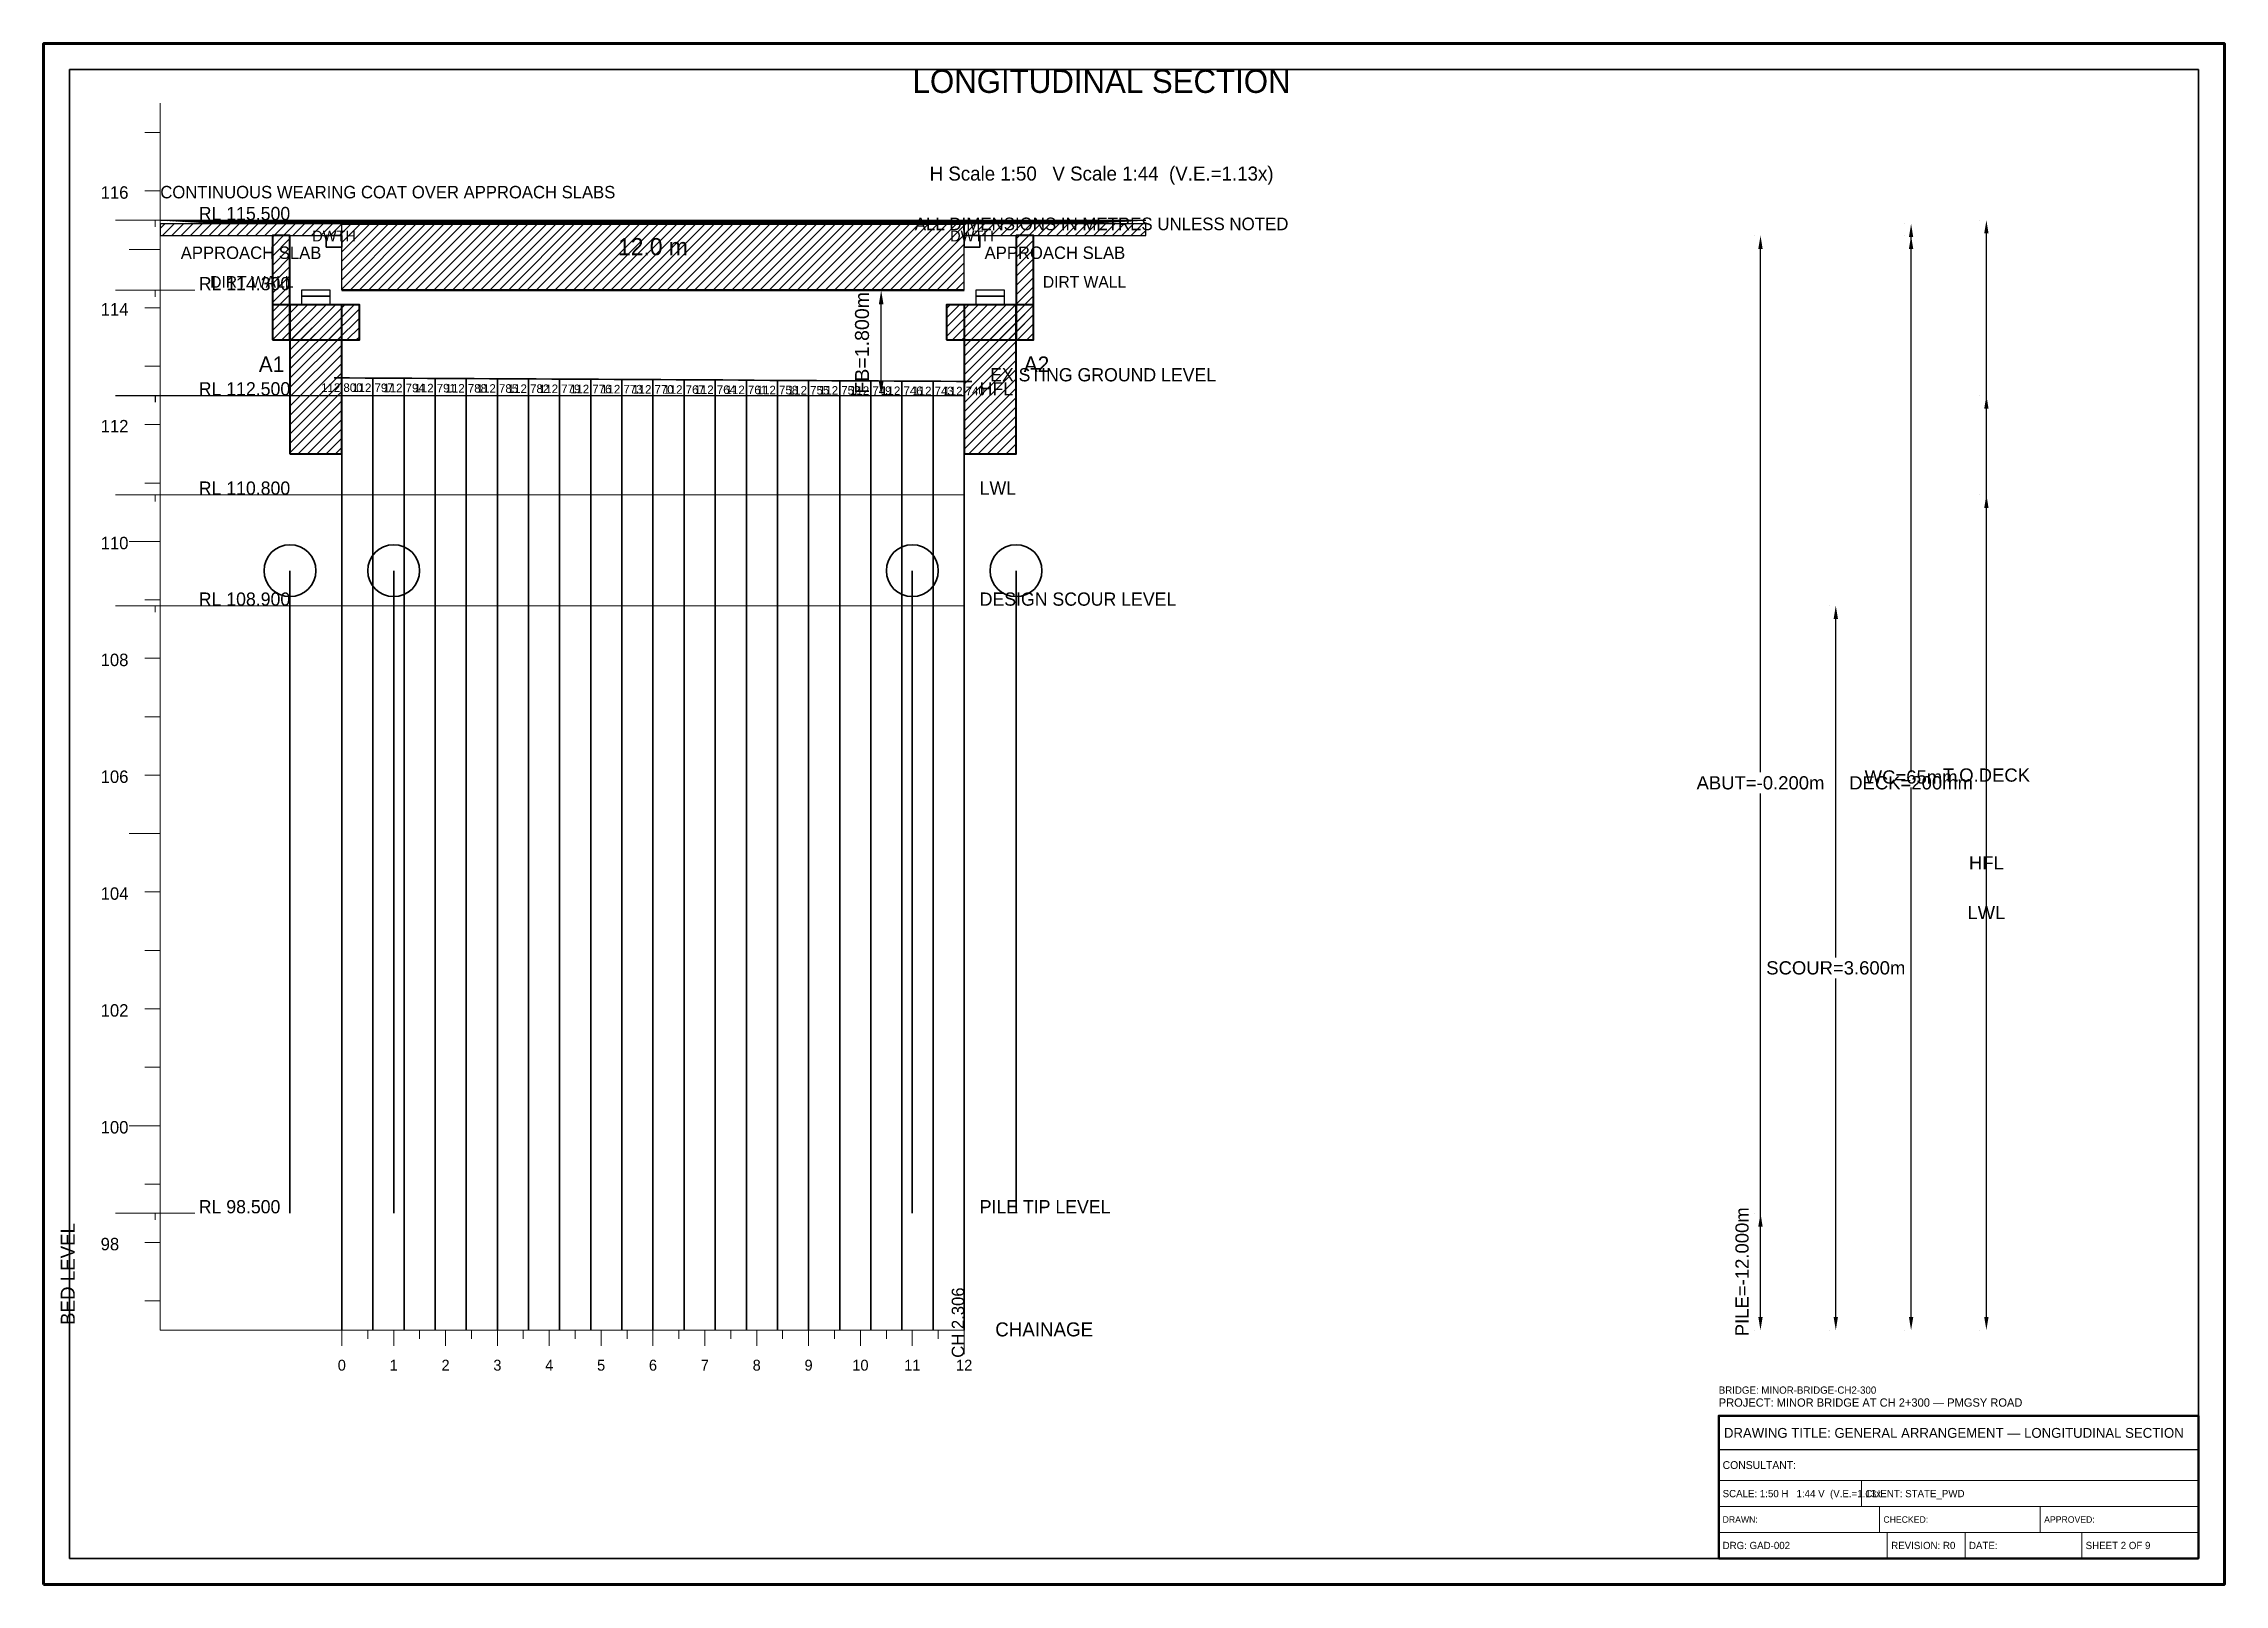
# Model space of a CAD drawing. Header units: metres. Extents: x 0 to 841, y 0 to 594.
import ezdxf
from ezdxf.enums import TextEntityAlignment as Align

# ---------------------------------------------------------------- set-up
doc = ezdxf.new("R2010")
doc.units = ezdxf.units.M
doc.linetypes.add('DASHED', pattern=[0.5, 0.375, -0.125])
doc.linetypes.add('DASHED2', pattern=[0.25, 0.1875, -0.0625])
for name, color, linetype, lineweight in [('ABUT-PROF', 4, 'Continuous', 50), ('BORDER-INNER', 7, 'Continuous', 35), ('BORDER-OUTER', 7, 'Continuous', 70), ('CIVIL-CHAINAGE', 7, 'Continuous', 18), ('CIVIL-GROUND', 3, 'Continuous', 35), ('CIVIL-HFL', 5, 'DASHED', 25), ('CIVIL-LWL', 4, 'DASHED', 18), ('CIVIL-ROAD', 7, 'Continuous', 25), ('CIVIL-SCOUR', 1, 'DASHED2', 18), ('DIM-CHAINAGE', 3, 'Continuous', 18), ('DIM-LEVEL', 3, 'Continuous', 18), ('DIM-LINEAR', 3, 'Continuous', 18), ('FOUND-PILE', 4, 'Continuous', 35), ('STRUC-HATCHING', 8, 'Continuous', 18), ('SUB-ABUT', 3, 'Continuous', 35), ('SUB-BEARING', 5, 'Continuous', 25), ('SUB-DIRT-WALL', 3, 'Continuous', 35), ('SUPER-DECK', 2, 'Continuous', 50), ('SUPER-WEARING', 8, 'Continuous', 25), ('TEXT-GENERAL', 7, 'Continuous', 18), ('TEXT-HEADER', 7, 'Continuous', 25), ('TEXT-LEVEL', 5, 'Continuous', 18), ('TEXT-SPEC', 7, 'Continuous', 13), ('TEXT-TITLE', 7, 'Continuous', 25), ('TITLEBLK-BOX', 7, 'Continuous', 50), ('TITLEBLK-TEXT', 7, 'Continuous', 18)]:
    doc.layers.add(name, color=color, linetype=linetype, lineweight=lineweight)
doc.styles.add('BRIDGE_STD', font='Arial.ttf')
doc.dimstyles.new('pmb100', dxfattribs={"dimtxt": 2.5, "dimasz": 0.9375, "dimexe": 2.5, "dimexo": 2.5, "dimtad": 0, "dimtih": 1, "dimdec": 0, "dimtxsty": 'BRIDGE_STD', "dimcen": 2.5, "dimazin": 3, "dimtfac": 1, "dimtmove": 0, "dimatfit": 3})

msp = doc.modelspace()

# ---------------------------------------------------------------- hatches: boundary and pattern name
at = {"layer": 'STRUC-HATCHING'}
h = msp.add_hatch(dxfattribs=at)
h.set_pattern_fill('ANSI31', scale=0.8)
h.paths.add_polyline_path([(45, 519.98), (115, 519.98), (115, 524.49), (45, 524.49)])
h = msp.add_hatch(dxfattribs=at)
h.set_pattern_fill('ANSI31', scale=0.8)
h.paths.add_polyline_path([(115, 498.92), (355, 498.92), (355, 524.49), (115, 524.49)])
h = msp.add_hatch(dxfattribs=at)
h.set_pattern_fill('ANSI31', scale=0.8)
h.paths.add_polyline_path([(355, 519.98), (425, 519.98), (425, 524.49), (355, 524.49)])
h = msp.add_hatch(dxfattribs=at)
h.set_pattern_fill('ANSI31', scale=0.8)
h.paths.add_polyline_path([(88.24, 479.78), (95, 479.78), (95, 519.98), (88.24, 519.98)])
h = msp.add_hatch(dxfattribs=at)
h.set_pattern_fill('ANSI31', scale=0.8)
h.paths.add_polyline_path([(375, 479.78), (381.76, 479.78), (381.76, 519.98), (375, 519.98)])
h = msp.add_hatch(dxfattribs=at)
h.set_pattern_fill('ANSI31', scale=0.8)
h.paths.add_polyline_path([(88.24, 479.78), (121.76, 479.78), (121.76, 493.29), (88.24, 493.29)])
h = msp.add_hatch(dxfattribs=at)
h.set_pattern_fill('ANSI31', scale=0.8)
h.paths.add_polyline_path([(95, 435.86), (115, 435.86), (115, 493.29), (95, 493.29)])
h = msp.add_hatch(dxfattribs=at)
h.set_pattern_fill('ANSI31', scale=0.8)
h.paths.add_polyline_path([(348.24, 479.78), (381.76, 479.78), (381.76, 493.29), (348.24, 493.29)])
h = msp.add_hatch(dxfattribs=at)
h.set_pattern_fill('ANSI31', scale=0.8)
h.paths.add_polyline_path([(355, 435.86), (375, 435.86), (375, 493.29), (355, 493.29)])
at = {"layer": 'SUPER-WEARING'}
h = msp.add_hatch(dxfattribs=at)
h.set_pattern_fill('SOLID')
h.paths.add_polyline_path([(45, 525.95), (425, 525.95), (399, 524.49), (71, 524.49)])

# ---------------------------------------------------------------- linework, layer by layer
at = {"layer": 'ABUT-PROF', "lineweight": 35}
for points in [[(109, 515.48), (115, 515.48), (115, 519.98), (109, 519.98), (109, 515.48)], [(355, 515.48), (361, 515.48), (361, 519.98), (355, 519.98), (355, 515.48)]]:
    msp.add_lwpolyline(points, dxfattribs=at)
at = {"layer": 'BORDER-INNER'}
msp.add_lwpolyline([(10, 10), (831, 10), (831, 584), (10, 584), (10, 10)], dxfattribs=at)
at = {"layer": 'BORDER-OUTER'}
msp.add_lwpolyline([(0, 0), (841, 0), (841, 594), (0, 594), (0, 0)], dxfattribs=at)
at = {"layer": 'CIVIL-CHAINAGE'}
for p, q in [((45, 98), (355, 98)), ((115, 98), (115, 92)), ((125, 98), (125, 94.7)), ((135, 98), (135, 92)), ((145, 98), (145, 94.7)), ((155, 98), (155, 92)), ((165, 98), (165, 94.7)), ((175, 98), (175, 92)), ((185, 98), (185, 94.7)), ((195, 98), (195, 92)), ((205, 98), (205, 94.7)), ((215, 98), (215, 92)), ((225, 98), (225, 94.7)), ((235, 98), (235, 92)), ((245, 98), (245, 94.7)), ((255, 98), (255, 92)), ((265, 98), (265, 94.7)), ((275, 98), (275, 92)), ((285, 98), (285, 94.7)), ((295, 98), (295, 92)), ((305, 98), (305, 94.7)), ((315, 98), (315, 92)), ((325, 98), (325, 94.7)), ((335, 98), (335, 92)), ((345, 98), (345, 94.7)), ((355, 98), (355, 92)), ((355, 96), (355, 88.8))]:
    msp.add_line(p, q, dxfattribs=at)
at = {"layer": 'CIVIL-GROUND', "color": 3}
for p, q in [((112, 465.14), (118, 465.14)), ((124, 465.07), (130, 465.07)), ((136, 465), (142, 465)), ((148, 464.94), (154, 464.94)), ((160, 464.87), (166, 464.87)), ((172, 464.8), (178, 464.8)), ((184, 464.73), (190, 464.73)), ((196, 464.67), (202, 464.67)), ((208, 464.6), (214, 464.6)), ((220, 464.53), (226, 464.53)), ((232, 464.46), (238, 464.46)), ((244, 464.39), (250, 464.39)), ((256, 464.33), (262, 464.33)), ((268, 464.26), (274, 464.26)), ((280, 464.19), (286, 464.19)), ((292, 464.12), (298, 464.12)), ((304, 464.06), (310, 464.06)), ((316, 463.99), (322, 463.99)), ((328, 463.92), (334, 463.92)), ((340, 463.85), (346, 463.85)), ((352, 463.79), (358, 463.79))]:
    msp.add_line(p, q, dxfattribs=at)
at = {"layer": 'CIVIL-GROUND', "color": 8, "linetype": 'DASHED2'}
for p, q in [((115, 465.14), (115, 98)), ((127, 465.07), (127, 98)), ((139, 465), (139, 98)), ((151, 464.94), (151, 98)), ((163, 464.87), (163, 98)), ((175, 464.8), (175, 98)), ((187, 464.73), (187, 98)), ((199, 464.67), (199, 98)), ((211, 464.6), (211, 98)), ((223, 464.53), (223, 98)), ((235, 464.46), (235, 98)), ((247, 464.39), (247, 98)), ((259, 464.33), (259, 98)), ((271, 464.26), (271, 98)), ((283, 464.19), (283, 98)), ((295, 464.12), (295, 98)), ((307, 464.06), (307, 98)), ((319, 463.99), (319, 98)), ((331, 463.92), (331, 98)), ((343, 463.85), (343, 98)), ((355, 463.79), (355, 98))]:
    msp.add_line(p, q, dxfattribs=at)
at = {"layer": 'CIVIL-GROUND', "color": 3}
msp.add_lwpolyline([(115, 465.14), (127, 465.07), (139, 465), (151, 464.94), (163, 464.87), (175, 464.8), (187, 464.73), (199, 464.67), (211, 464.6), (223, 464.53), (235, 464.46), (247, 464.39), (259, 464.33), (271, 464.26), (283, 464.19), (295, 464.12), (307, 464.06), (319, 463.99), (331, 463.92), (343, 463.85), (355, 463.79)], dxfattribs=at)
at = {"layer": 'CIVIL-HFL'}
for p, q in [((27.7, 458.38), (58.3, 458.38)), ((43, 458.38), (43, 455.83))]:
    msp.add_line(p, q, dxfattribs=at)
at = {"layer": 'CIVIL-HFL', "color": 5}
msp.add_line((45, 458.38), (355, 458.38), dxfattribs=at)
at = {"layer": 'CIVIL-LWL'}
for p, q in [((27.7, 420.09), (58.3, 420.09)), ((43, 420.09), (43, 417.54))]:
    msp.add_line(p, q, dxfattribs=at)
at = {"layer": 'CIVIL-LWL', "color": 4}
msp.add_line((45, 420.09), (355, 420.09), dxfattribs=at)
at = {"layer": 'CIVIL-ROAD', "lineweight": 25}
for points in [[(45, 519.98), (115, 519.98), (115, 524.49), (45, 524.49), (45, 519.98)], [(355, 519.98), (425, 519.98), (425, 524.49), (355, 524.49), (355, 519.98)]]:
    msp.add_lwpolyline(points, dxfattribs=at)
at = {"layer": 'CIVIL-SCOUR'}
for p, q in [((27.7, 377.3), (58.3, 377.3)), ((43, 377.3), (43, 374.75))]:
    msp.add_line(p, q, dxfattribs=at)
at = {"layer": 'CIVIL-SCOUR', "color": 1}
msp.add_line((45, 377.3), (355, 377.3), dxfattribs=at)
at = {"layer": 'DIM-LEVEL'}
for p, q in [((45, 98), (45, 571)), ((39, 559.74), (45, 559.74)), ((39, 537.21), (45, 537.21)), ((27.7, 525.95), (58.3, 525.95)), ((43, 525.95), (43, 523.4)), ((33, 514.69), (45, 514.69)), ((27.7, 498.92), (58.3, 498.92)), ((43, 498.92), (43, 496.37)), ((39, 492.17), (45, 492.17)), ((39, 469.64), (45, 469.64)), ((39, 447.12), (45, 447.12)), ((39, 424.6), (45, 424.6)), ((33, 402.07), (45, 402.07)), ((39, 379.55), (45, 379.55)), ((39, 357.02), (45, 357.02)), ((39, 334.5), (45, 334.5)), ((39, 311.98), (45, 311.98)), ((33, 289.45), (45, 289.45)), ((39, 266.93), (45, 266.93)), ((39, 244.4), (45, 244.4)), ((39, 221.88), (45, 221.88)), ((39, 199.36), (45, 199.36)), ((33, 176.83), (45, 176.83)), ((39, 154.31), (45, 154.31)), ((27.7, 143.05), (58.3, 143.05)), ((43, 143.05), (43, 140.5)), ((39, 131.79), (45, 131.79)), ((39, 109.26), (45, 109.26))]:
    msp.add_line(p, q, dxfattribs=at)
at = {"layer": 'FOUND-PILE', "lineweight": 35}
for p, q in [((95, 390.81), (95, 143.05)), ((135, 390.81), (135, 143.05)), ((335, 390.81), (335, 143.05)), ((375, 390.81), (375, 143.05))]:
    msp.add_line(p, q, dxfattribs=at)
at = {"layer": 'FOUND-PILE'}
for centre in [(95, 390.81), (135, 390.81), (335, 390.81), (375, 390.81)]:
    msp.add_circle(centre, 10, dxfattribs=at)
at = {"layer": 'SUB-ABUT', "lineweight": 30}
for points in [[(99.5, 493.29), (110.5, 493.29), (110.5, 496.67), (99.5, 496.67), (99.5, 493.29)], [(359.5, 493.29), (370.5, 493.29), (370.5, 496.67), (359.5, 496.67), (359.5, 493.29)]]:
    msp.add_lwpolyline(points, dxfattribs=at)
at = {"layer": 'SUB-ABUT', "lineweight": 40}
for points in [[(88.24, 479.78), (121.76, 479.78), (121.76, 493.29), (88.24, 493.29), (88.24, 479.78)], [(95, 435.86), (115, 435.86), (115, 493.29), (95, 493.29), (95, 435.86)], [(348.24, 479.78), (381.76, 479.78), (381.76, 493.29), (348.24, 493.29), (348.24, 479.78)], [(355, 435.86), (375, 435.86), (375, 493.29), (355, 493.29), (355, 435.86)]]:
    msp.add_lwpolyline(points, dxfattribs=at)
at = {"layer": 'SUB-BEARING', "lineweight": 30}
for points in [[(99.5, 496.67), (110.5, 496.67), (110.5, 498.92), (99.5, 498.92), (99.5, 496.67)], [(359.5, 496.67), (370.5, 496.67), (370.5, 498.92), (359.5, 498.92), (359.5, 496.67)]]:
    msp.add_lwpolyline(points, dxfattribs=at)
at = {"layer": 'SUB-DIRT-WALL', "lineweight": 40}
for points in [[(88.24, 479.78), (95, 479.78), (95, 519.98), (88.24, 519.98), (88.24, 479.78)], [(375, 479.78), (381.76, 479.78), (381.76, 519.98), (375, 519.98), (375, 479.78)]]:
    msp.add_lwpolyline(points, dxfattribs=at)
at = {"layer": 'SUPER-DECK'}
for p, q in [((115, 524.49), (355, 524.49)), ((115, 498.92), (355, 498.92))]:
    msp.add_line(p, q, dxfattribs=at)
at = {"layer": 'SUPER-DECK', "lineweight": 25}
for p, q in [((115, 498.92), (115, 524.49)), ((355, 498.92), (355, 524.49))]:
    msp.add_line(p, q, dxfattribs=at)
at = {"layer": 'SUPER-WEARING', "lineweight": 25}
msp.add_lwpolyline([(45, 525.95), (425, 525.95), (399, 524.49), (71, 524.49), (45, 525.95)], dxfattribs=at)
at = {"layer": 'TITLEBLK-BOX', "lineweight": 50}
msp.add_lwpolyline([(646, 10), (831, 10), (831, 65), (646, 65), (646, 10)], dxfattribs=at)
at = {"layer": 'TITLEBLK-BOX', "lineweight": 30}
msp.add_lwpolyline([(646, 52), (831, 52), (831, 65), (646, 65), (646, 52)], dxfattribs=at)
at = {"layer": 'TITLEBLK-BOX', "lineweight": 18}
for points in [[(646, 40), (831, 40), (831, 52), (646, 52), (646, 40)], [(646, 30), (701, 30), (701, 40), (646, 40), (646, 30)], [(701, 30), (831, 30), (831, 40), (701, 40), (701, 30)], [(646, 20), (708, 20), (708, 30), (646, 30), (646, 20)], [(708, 20), (770, 20), (770, 30), (708, 30), (708, 20)], [(770, 20), (831, 20), (831, 30), (770, 30), (770, 20)], [(646, 10), (711, 10), (711, 20), (646, 20), (646, 10)], [(711, 10), (741, 10), (741, 20), (711, 20), (711, 10)], [(741, 10), (786, 10), (786, 20), (741, 20), (741, 10)], [(786, 10), (831, 10), (831, 20), (786, 20), (786, 10)]]:
    msp.add_lwpolyline(points, dxfattribs=at)

# ---------------------------------------------------------------- texts
at = {"layer": 'CIVIL-GROUND', "color": 3}
msp.add_text('EXISTING GROUND LEVEL', height=5.1, dxfattribs=at).set_placement((365, 463.79))
at = {"layer": 'CIVIL-HFL', "color": 5}
msp.add_text('HFL', height=5.1, dxfattribs=at).set_placement((361, 458.38))
at = {"layer": 'CIVIL-LWL', "color": 4}
msp.add_text('LWL', height=5.1, dxfattribs=at).set_placement((361, 420.09))
at = {"layer": 'CIVIL-SCOUR', "color": 1}
msp.add_text('DESIGN SCOUR LEVEL', height=5.1, dxfattribs=at).set_placement((361, 377.3))
at = {"layer": 'DIM-CHAINAGE'}
msp.add_text('CH 2.306', height=4.8, rotation=90, dxfattribs=at).set_placement((355, 87.36))
at = {"layer": 'TEXT-GENERAL'}
msp.add_text('12.0 m', height=6.6, dxfattribs=at).set_placement((235, 512.44), align=Align.CENTER)
for s, height, p in [('A1', 6, (83, 467.39)), ('A2', 6, (378, 467.39)), ('PILE TIP LEVEL', 5.1, (361, 143.05))]:
    msp.add_text(s, height=height, dxfattribs=at).set_placement(p)
at = {"layer": 'TEXT-HEADER'}
msp.add_text('LONGITUDINAL SECTION', height=9, dxfattribs=at).set_placement((408, 575), align=Align.CENTER)
at = {"layer": 'TEXT-LEVEL'}
for s, height, p in [('116', 4.8, (22, 534.21)), ('RL 115.500', 5.1, (59.83, 525.95)), ('RL 114.300', 5.1, (59.83, 498.92)), ('114', 4.8, (22, 489.17)), ('RL 112.500', 5.1, (59.83, 458.38)), ('112', 4.8, (22, 444.12)), ('RL 110.800', 5.1, (59.83, 420.09)), ('110', 4.8, (22, 399.07)), ('RL 108.900', 5.1, (59.83, 377.3)), ('108', 4.8, (22, 354.02)), ('106', 4.8, (22, 308.98)), ('104', 4.8, (22, 263.93)), ('102', 4.8, (22, 218.88)), ('100', 4.8, (22, 173.83)), ('RL 98.500', 5.1, (59.83, 143.05)), ('98', 4.8, (22, 128.79)), ('CHAINAGE', 5.4, (367, 95.6))]:
    msp.add_text(s, height=height, dxfattribs=at).set_placement(p)
at = {"layer": 'TEXT-LEVEL', "color": 8}
for s, p in [('112.800', (115, 459.74)), ('112.797', (127, 459.67)), ('112.794', (139, 459.6)), ('112.791', (151, 459.54)), ('112.788', (163, 459.47)), ('112.785', (175, 459.4)), ('112.782', (187, 459.33)), ('112.779', (199, 459.27)), ('112.776', (211, 459.2)), ('112.773', (223, 459.13)), ('112.770', (235, 459.06)), ('112.767', (247, 458.99)), ('112.764', (259, 458.93)), ('112.761', (271, 458.86)), ('112.758', (283, 458.79)), ('112.755', (295, 458.72)), ('112.752', (307, 458.66)), ('112.749', (319, 458.59)), ('112.746', (331, 458.52)), ('112.743', (343, 458.45)), ('112.740', (355, 458.39))]:
    msp.add_text(s, height=3.3, dxfattribs=at).set_placement(p, align=Align.CENTER)
at = {"layer": 'TEXT-LEVEL'}
msp.add_text('BED LEVEL', height=5.4, rotation=90, dxfattribs=at).set_placement((12, 100))
for s, p in [('0', (115, 82.4)), ('1', (135, 82.4)), ('2', (155, 82.4)), ('3', (175, 82.4)), ('4', (195, 82.4)), ('5', (215, 82.4)), ('6', (235, 82.4)), ('7', (255, 82.4)), ('8', (275, 82.4)), ('9', (295, 82.4)), ('10', (315, 82.4)), ('11', (335, 82.4)), ('12', (355, 82.4))]:
    msp.add_text(s, height=4.2, dxfattribs=at).set_placement(p, align=Align.CENTER)
at = {"layer": 'TEXT-SPEC'}
for s, height, p in [('H Scale 1:50   V Scale 1:44  (V.E.=1.13x)', 5.4, (408, 541.21)), ('APPROACH SLAB', 4.8, (80, 510.98)), ('APPROACH SLAB', 4.8, (390, 510.98))]:
    msp.add_text(s, height=height, dxfattribs=at).set_placement(p, align=Align.CENTER)
at = {"layer": 'TEXT-SPEC', "color": 8}
msp.add_text('CONTINUOUS WEARING COAT OVER APPROACH SLABS', height=4.8, dxfattribs=at).set_placement((45, 534.35))
at = {"layer": 'TEXT-SPEC', "color": 4}
for p in [(112, 517.73), (358, 517.73)]:
    msp.add_text('DWTH', height=4.2, dxfattribs=at).set_placement(p, align=Align.CENTER)
at = {"layer": 'TEXT-SPEC', "color": 8}
msp.add_text('ALL DIMENSIONS IN METRES UNLESS NOTED', height=4.86, dxfattribs=at).set_placement((408, 522.07), align=Align.CENTER)
at = {"layer": 'TEXT-SPEC'}
for p in [(64.24, 499.88), (385.36, 499.88)]:
    msp.add_text('DIRT WALL', height=4.5, dxfattribs=at).set_placement(p)
at = {"layer": 'TEXT-TITLE'}
for s, height, p in [('PROJECT: MINOR BRIDGE AT CH 2+300 — PMGSY ROAD', 3.2, (646, 68.5)), ('DRAWING TITLE: GENERAL ARRANGEMENT — LONGITUDINAL SECTION', 3.8, (648, 56.5))]:
    msp.add_text(s, height=height, dxfattribs=at).set_placement(p)
at = {"layer": 'TITLEBLK-TEXT'}
for s, height, p in [('BRIDGE: MINOR-BRIDGE-CH2-300', 2.8, (646, 73.5)), ('CONSULTANT: ', 3, (647.5, 44.5)), ('SCALE: 1:50 H   1:44 V  (V.E.=1.13x', 2.8, (647.5, 33.6)), ('CLIENT: STATE_PWD', 2.8, (702.5, 33.6)), ('DRAWN: ', 2.5, (647.5, 23.75)), ('CHECKED: ', 2.5, (709.5, 23.75)), ('APPROVED: ', 2.5, (771.5, 23.75)), ('DRG: GAD-002', 2.8, (647.5, 13.6)), ('REVISION: R0', 2.8, (712.5, 13.6)), ('DATE: ', 2.8, (742.5, 13.6)), ('SHEET 2 OF 9', 2.8, (787.5, 13.6))]:
    msp.add_text(s, height=height, dxfattribs=at).set_placement(p)

# ---------------------------------------------------------------- dimensions: what is measured, and where the dimension line sits
at = {"layer": 'DIM-LINEAR'}
for base, p1, p2, text, override in [((720.18, 98), (720.18, 98), (720.18, 524.49), 'WC=65mm', {"dimtxt": 5.1, "dimasz": 5.1, "dimgap": 2.04, "dimclrt": 3}), ((749.22, 98), (749.22, 98), (749.22, 525.95), 'T.O.DECK', {"dimtxt": 5.1, "dimasz": 5.1, "dimgap": 2.04, "dimclrt": 3}), ((662.1, 98), (662.1, 98), (662.1, 519.98), 'ABUT=-0.200m', {"dimtxt": 5.1, "dimasz": 5.1, "dimgap": 2.04, "dimclrt": 3}), ((720.18, 98), (720.18, 98), (720.18, 519.98), 'DECK=200mm', {"dimtxt": 5.1, "dimasz": 5.1, "dimgap": 2.04, "dimclrt": 3}), ((323, 458.38), (283, 458.38), (283, 498.92), 'FB=1.800m', {"dimtxt": 5.4, "dimasz": 5.4, "dimgap": 2.16, "dimclrt": 3}), ((749.22, 98), (749.22, 98), (749.22, 458.38), 'HFL', {"dimtxt": 5.1, "dimasz": 5.1, "dimgap": 2.04, "dimclrt": 3}), ((749.22, 98), (749.22, 98), (749.22, 420.09), 'LWL', {"dimtxt": 5.1, "dimasz": 5.1, "dimgap": 2.04, "dimclrt": 3}), ((691.14, 98), (691.14, 98), (691.14, 377.3), 'SCOUR=3.600m', {"dimtxt": 5.1, "dimasz": 5.1, "dimgap": 2.04, "dimclrt": 3}), ((662.1, 98), (662.1, 98), (662.1, 143.05), 'PILE=-12.000m', {"dimtxt": 5.1, "dimasz": 5.1, "dimgap": 2.04, "dimclrt": 3})]:
    msp.add_linear_dim(base=base, p1=p1, p2=p2, angle=90, text=text, dimstyle='pmb100', override=override, dxfattribs=at).render()

doc.saveas('drawing.dxf')
